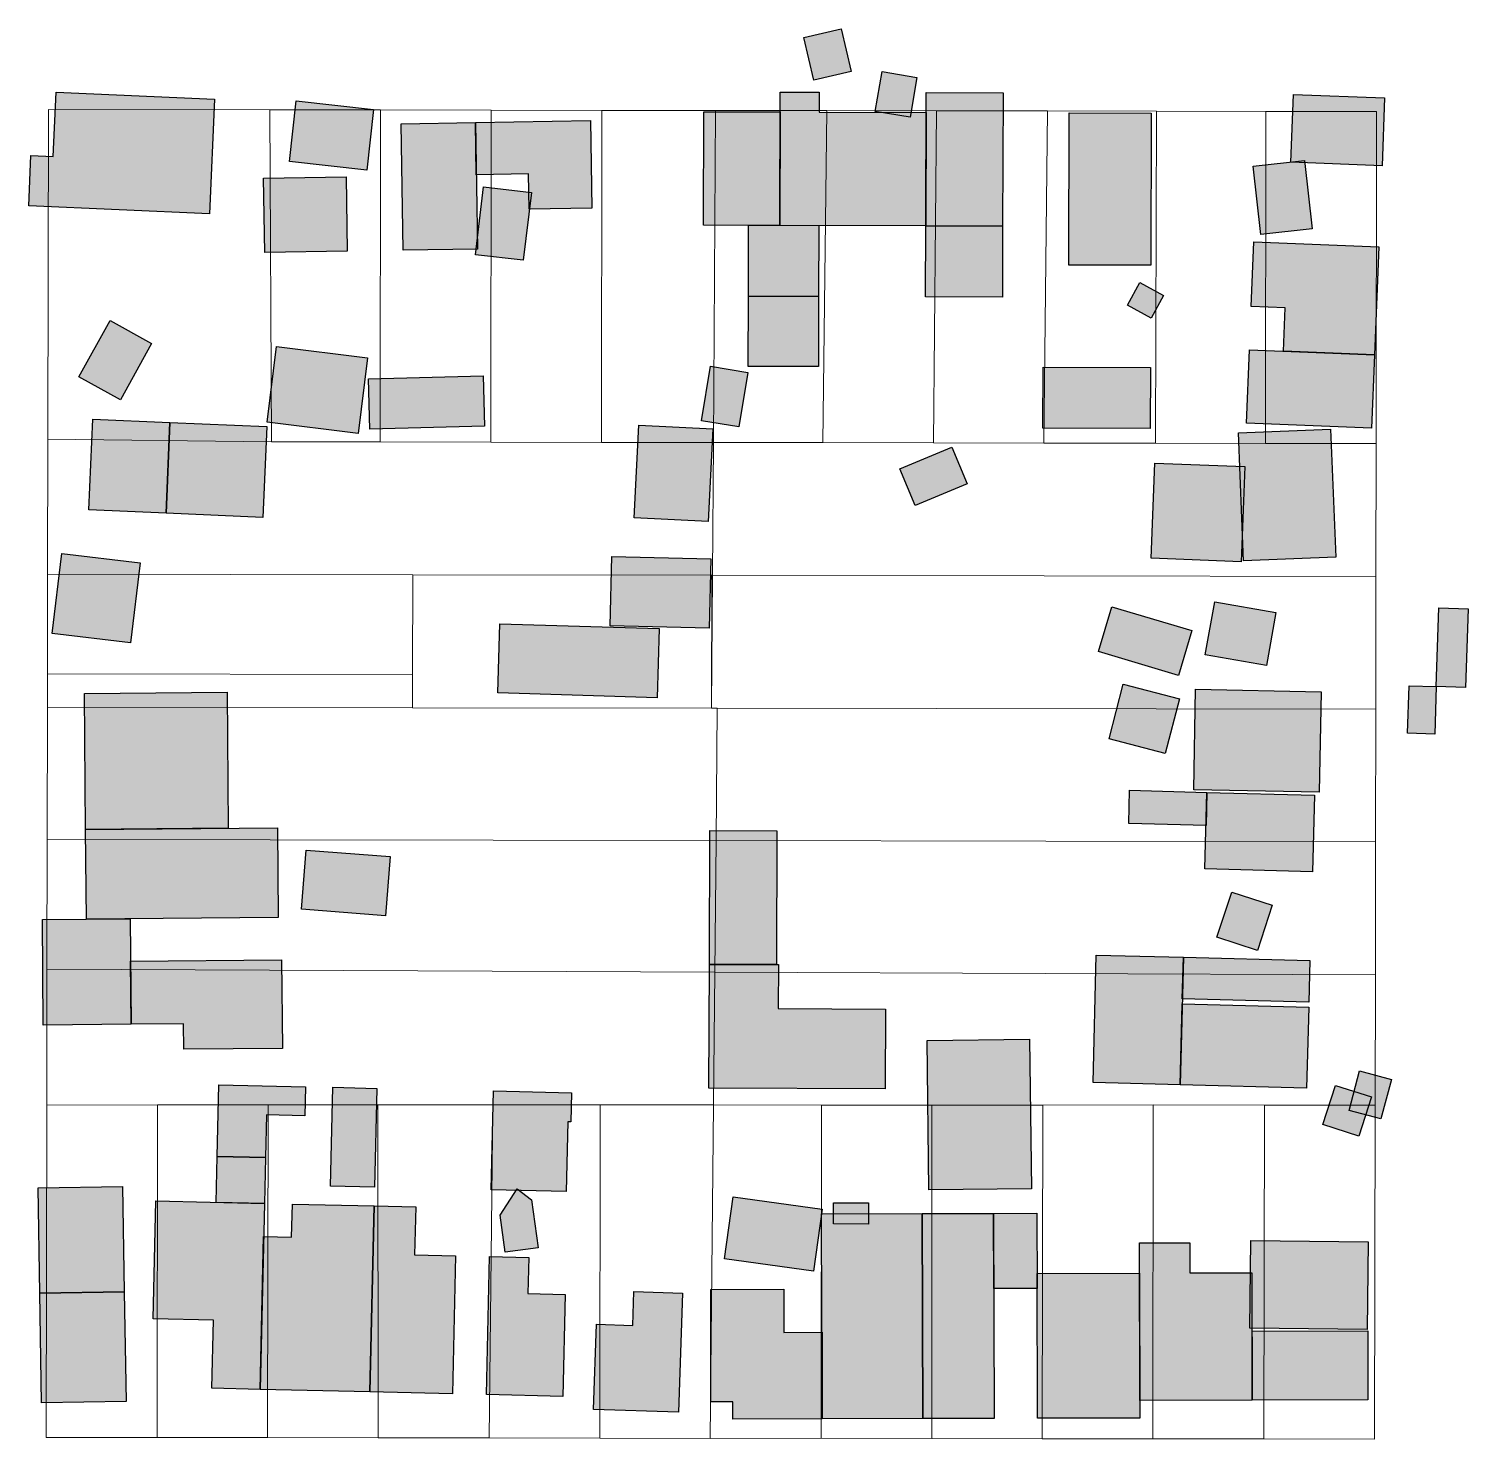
# Model space of a CAD drawing. Header units: millimetres. Extents: x -71 to 10084, y -63 to 6230.
# Drawn here: x 5574.1 to 5704.1, y 2736.3 to 2863.7 of the extents above; entities that cross this region are included whole.
import ezdxf

# ---------------------------------------------------------------- set-up
doc = ezdxf.new("R2010")
doc.units = ezdxf.units.MM
doc.layers.add('01. Manzanas Esc. Urbana', color=254, linetype='Continuous', lineweight=5, true_color=0xcccccc)
doc.layers.add('01. Parcelas Esc. Urbana', color=8, linetype='Continuous', lineweight=5, true_color=0x808080)
doc.layers.add('Edificaciones Pilar', color=50, linetype='Continuous')

msp = doc.modelspace()

# ---------------------------------------------------------------- hatches: boundary and pattern name
at = {"layer": 'Edificaciones Pilar', "transparency": 33554559}
for points in [[(5648.38, 2859.86), (5645, 2859.08), (5644.11, 2862.93), (5647.49, 2863.72), (5648.38, 2859.86)], [(5653.7, 2855.72), (5650.56, 2856.24), (5651.17, 2859.84), (5654.31, 2859.32), (5653.7, 2855.72)], [(5590.4, 2846.99), (5574.08, 2847.72), (5574.28, 2852.26), (5576.29, 2852.17), (5576.55, 2857.99), (5590.86, 2857.35), (5590.4, 2846.99)], [(5604.61, 2850.93), (5597.63, 2851.72), (5598.25, 2857.21), (5605.24, 2856.41), (5604.61, 2850.93)], [(5655.13, 2845.91), (5641.93, 2845.95), (5641.97, 2858), (5645.49, 2857.98), (5645.48, 2856.19), (5655.16, 2856.16), (5655.13, 2845.91)], [(5662.06, 2845.89), (5655.13, 2845.91), (5655.17, 2857.96), (5662.1, 2857.94), (5662.06, 2845.89)], [(5696.34, 2851.34), (5688.11, 2851.67), (5688.35, 2857.79), (5696.58, 2857.47), (5696.34, 2851.34)], [(5641.93, 2845.95), (5635.04, 2845.97), (5635.07, 2856.22), (5641.96, 2856.2), (5641.93, 2845.95)], [(5675.48, 2856.1), (5675.44, 2842.34), (5668.04, 2842.36), (5668.08, 2856.12), (5675.48, 2856.1)], [(5614.43, 2855.25), (5614.62, 2843.81), (5607.91, 2843.7), (5607.73, 2855.14), (5614.43, 2855.25)], [(5619.23, 2850.61), (5614.5, 2850.53), (5614.43, 2855.25), (5624.83, 2855.42), (5624.96, 2847.49), (5619.28, 2847.4), (5619.23, 2850.61)], [(5690.03, 2845.64), (5685.4, 2845.12), (5684.7, 2851.29), (5689.34, 2851.81), (5690.03, 2845.64)], [(5602.86, 2843.62), (5595.41, 2843.5), (5595.3, 2850.22), (5602.75, 2850.34), (5602.86, 2843.62)], [(5618.76, 2842.79), (5614.43, 2843.3), (5615.16, 2849.44), (5619.49, 2848.93), (5618.76, 2842.79)], [(5645.43, 2839.52), (5639.1, 2839.54), (5639.12, 2845.96), (5645.45, 2845.94), (5645.43, 2839.52)], [(5662.05, 2839.47), (5655.11, 2839.49), (5655.13, 2845.91), (5662.06, 2845.89), (5662.05, 2839.47)], [(5687.59, 2838.5), (5684.52, 2838.62), (5684.76, 2844.47), (5696.05, 2844.02), (5695.66, 2834.26), (5687.43, 2834.59), (5687.59, 2838.5)], [(5675.48, 2837.56), (5673.34, 2838.75), (5674.47, 2840.79), (5676.61, 2839.6), (5675.48, 2837.56)], [(5645.42, 2833.18), (5639.08, 2833.2), (5639.1, 2839.54), (5645.43, 2839.52), (5645.42, 2833.18)], [(5585.18, 2835.26), (5582.38, 2830.18), (5578.61, 2832.26), (5581.42, 2837.34), (5585.18, 2835.26)], [(5603.85, 2827.14), (5595.61, 2828.15), (5596.46, 2835), (5604.69, 2833.98), (5603.85, 2827.14)], [(5695.39, 2827.62), (5684.11, 2828.07), (5684.37, 2834.71), (5695.66, 2834.26), (5695.39, 2827.62)], [(5639.03, 2832.66), (5638.23, 2827.75), (5634.87, 2828.29), (5635.67, 2833.21), (5639.03, 2832.66)], [(5675.4, 2827.58), (5665.71, 2827.61), (5665.73, 2833.12), (5675.41, 2833.09), (5675.4, 2827.58)], [(5615.25, 2827.79), (5604.88, 2827.53), (5604.76, 2832.08), (5615.13, 2832.34), (5615.25, 2827.79)], [(5586.48, 2819.93), (5579.5, 2820.24), (5579.86, 2828.44), (5586.83, 2828.14), (5586.48, 2819.93)], [(5595.24, 2819.56), (5586.48, 2819.93), (5586.83, 2828.14), (5595.59, 2827.76), (5595.24, 2819.56)], [(5635.47, 2819.2), (5628.78, 2819.53), (5629.19, 2827.88), (5635.88, 2827.55), (5635.47, 2819.2)], [(5691.69, 2827.54), (5692.16, 2815.97), (5683.84, 2815.63), (5683.37, 2827.2), (5691.69, 2827.54)], [(5654.15, 2820.64), (5652.79, 2823.94), (5657.49, 2825.89), (5658.86, 2822.58), (5654.15, 2820.64)], [(5683.61, 2815.54), (5675.49, 2815.86), (5675.83, 2824.47), (5683.95, 2824.15), (5683.61, 2815.54)], [(5583.27, 2808.22), (5576.19, 2809.06), (5577.06, 2816.28), (5584.13, 2815.44), (5583.27, 2808.22)], [(5635.54, 2809.54), (5626.6, 2809.77), (5626.76, 2816.03), (5635.7, 2815.8), (5635.54, 2809.54)], [(5685.89, 2806.16), (5680.37, 2807.15), (5681.23, 2811.94), (5686.75, 2810.95), (5685.89, 2806.16)], [(5677.95, 2805.27), (5670.72, 2807.43), (5671.94, 2811.49), (5679.16, 2809.33), (5677.95, 2805.27)], [(5704.13, 2811.29), (5703.89, 2804.18), (5701.24, 2804.27), (5701.48, 2811.38), (5704.13, 2811.29)], [(5616.46, 2803.69), (5616.64, 2809.94), (5631.02, 2809.52), (5630.84, 2803.26), (5616.46, 2803.69)], [(5676.74, 2798.23), (5671.68, 2799.56), (5672.97, 2804.5), (5678.04, 2803.17), (5676.74, 2798.23)], [(5690.67, 2794.74), (5679.33, 2794.95), (5679.5, 2804.02), (5690.84, 2803.8), (5690.67, 2794.74)], [(5701.24, 2804.27), (5701.1, 2799.96), (5698.64, 2800.05), (5698.78, 2804.35), (5701.24, 2804.27)], [(5592.09, 2791.46), (5579.22, 2791.36), (5579.12, 2803.64), (5591.99, 2803.75), (5592.09, 2791.46)], [(5680.44, 2791.71), (5673.46, 2791.9), (5673.54, 2794.9), (5680.52, 2794.71), (5680.44, 2791.71)], [(5690.05, 2787.54), (5680.34, 2787.8), (5680.52, 2794.71), (5690.23, 2794.46), (5690.05, 2787.54)], [(5596.62, 2783.39), (5579.29, 2783.24), (5579.22, 2791.36), (5596.56, 2791.5), (5596.62, 2783.39)], [(5641.63, 2779.14), (5635.57, 2779.16), (5635.61, 2791.25), (5641.68, 2791.23), (5641.63, 2779.14)], [(5606.32, 2783.56), (5598.73, 2784.15), (5599.14, 2789.49), (5606.73, 2788.9), (5606.32, 2783.56)], [(5685.09, 2780.43), (5681.43, 2781.62), (5682.76, 2785.7), (5686.42, 2784.5), (5685.09, 2780.43)], [(5583.32, 2773.75), (5575.39, 2773.68), (5575.31, 2783.21), (5583.24, 2783.27), (5583.32, 2773.75)], [(5588.07, 2773.79), (5583.32, 2773.75), (5583.27, 2779.44), (5596.92, 2779.56), (5596.99, 2771.56), (5588.09, 2771.49), (5588.07, 2773.79)], [(5651.45, 2767.92), (5635.53, 2767.98), (5635.57, 2779.16), (5641.82, 2779.14), (5641.8, 2775.17), (5651.48, 2775.13), (5651.45, 2767.92)], [(5678.09, 2768.29), (5670.23, 2768.49), (5670.53, 2780.01), (5678.4, 2779.8), (5678.09, 2768.29)], [(5689.74, 2775.74), (5678.3, 2776.04), (5678.4, 2779.8), (5689.83, 2779.5), (5689.74, 2775.74)], [(5689.53, 2767.99), (5678.09, 2768.29), (5678.29, 2775.61), (5689.72, 2775.31), (5689.53, 2767.99)], [(5664.66, 2758.89), (5655.4, 2758.78), (5655.24, 2772.28), (5664.5, 2772.39), (5664.66, 2758.89)], [(5696.23, 2765.19), (5693.36, 2765.96), (5694.32, 2769.54), (5697.19, 2768.76), (5696.23, 2765.19)], [(5595.47, 2761.7), (5591.1, 2761.8), (5591.25, 2768.29), (5599.08, 2768.11), (5599.02, 2765.48), (5595.56, 2765.56), (5595.47, 2761.7)], [(5605.52, 2767.96), (5605.32, 2759.04), (5601.34, 2759.13), (5601.54, 2768.06), (5605.52, 2767.96)], [(5622.63, 2758.64), (5615.86, 2758.8), (5616.07, 2767.72), (5623.1, 2767.56), (5623.04, 2764.93), (5622.77, 2764.93), (5622.63, 2758.64)], [(5694.25, 2763.65), (5690.99, 2764.7), (5692.13, 2768.23), (5695.39, 2767.18), (5694.25, 2763.65)], [(5595.37, 2757.55), (5591.01, 2757.65), (5591.1, 2761.8), (5595.47, 2761.7), (5595.37, 2757.55)], [(5582.71, 2749.57), (5575.08, 2749.44), (5574.92, 2758.96), (5582.55, 2759.09), (5582.71, 2749.57)], [(5619.51, 2757.87), (5620.1, 2753.54), (5617.12, 2753.14), (5616.66, 2756.5), (5618.19, 2758.87), (5619.51, 2757.87)], [(5595.37, 2757.55), (5594.99, 2740.75), (5590.62, 2740.85), (5590.76, 2747.02), (5585.32, 2747.14), (5585.57, 2757.78), (5595.37, 2757.55)], [(5605.28, 2757.33), (5604.89, 2740.52), (5594.99, 2740.75), (5595.3, 2754.57), (5597.83, 2754.51), (5597.9, 2757.5), (5605.28, 2757.33)], [(5612.64, 2752.82), (5612.36, 2740.35), (5604.89, 2740.52), (5605.28, 2757.33), (5609.04, 2757.24), (5608.94, 2752.91), (5612.64, 2752.82)], [(5636.95, 2752.54), (5637.72, 2758.15), (5645.76, 2757.04), (5644.99, 2751.44), (5636.95, 2752.54)], [(5649.94, 2755.7), (5646.77, 2755.72), (5646.78, 2757.62), (5649.96, 2757.6), (5649.94, 2755.7)], [(5654.85, 2738.11), (5645.76, 2738.08), (5645.71, 2756.61), (5654.8, 2756.64), (5654.85, 2738.11)], [(5661.31, 2738.12), (5654.85, 2738.11), (5654.8, 2756.64), (5661.25, 2756.66), (5661.31, 2738.12)], [(5665.17, 2756.67), (5665.19, 2749.87), (5661.27, 2749.86), (5661.25, 2756.66), (5665.17, 2756.67)], [(5684.58, 2751.3), (5684.62, 2739.77), (5674.46, 2739.74), (5674.42, 2754), (5678.98, 2754.01), (5678.99, 2751.28), (5684.58, 2751.3)], [(5694.99, 2746.18), (5684.4, 2746.3), (5684.49, 2754.22), (5695.08, 2754.1), (5694.99, 2746.18)], [(5622.55, 2749.33), (5622.34, 2740.12), (5615.44, 2740.28), (5615.72, 2752.75), (5619.26, 2752.67), (5619.18, 2749.41), (5622.55, 2749.33)], [(5674.46, 2738.16), (5665.22, 2738.14), (5665.18, 2751.24), (5674.43, 2751.27), (5674.46, 2738.16)], [(5582.88, 2739.67), (5575.24, 2739.54), (5575.08, 2749.44), (5582.71, 2749.57), (5582.88, 2739.67)], [(5632.79, 2738.68), (5625.11, 2738.94), (5625.37, 2746.65), (5628.66, 2746.54), (5628.76, 2749.6), (5633.15, 2749.45), (5632.79, 2738.68)], [(5645.75, 2745.91), (5645.77, 2738.08), (5637.7, 2738.06), (5637.69, 2739.64), (5635.71, 2739.63), (5635.69, 2749.78), (5642.29, 2749.8), (5642.3, 2745.9), (5645.75, 2745.91)], [(5695.06, 2739.8), (5684.62, 2739.77), (5684.6, 2746.02), (5695.05, 2746.05), (5695.06, 2739.8)]]:
    msp.add_hatch(color=256, dxfattribs=at).paths.add_polyline_path(points, flags=0)

# ---------------------------------------------------------------- linework, layer by layer
at = {"layer": '01. Manzanas Esc. Urbana', "linetype": 'Continuous', "flags": 128}
msp.add_lwpolyline([(5695.85, 2856.23), (5695.8, 2826.23), (5695.79, 2814.23), (5695.77, 2802.23), (5695.75, 2790.23), (5695.74, 2778.23), (5695.72, 2766.43), (5695.65, 2736.25), (5685.66, 2736.27), (5675.65, 2736.27), (5665.65, 2736.29), (5655.66, 2736.31), (5645.67, 2736.34), (5635.65, 2736.33), (5625.66, 2736.36), (5615.67, 2736.38), (5605.65, 2736.38), (5595.66, 2736.4), (5585.67, 2736.42), (5575.65, 2736.42), (5575.71, 2766.44), (5575.71, 2778.73), (5575.75, 2790.44), (5575.76, 2802.42), (5575.78, 2814.42), (5575.79, 2826.64), (5575.86, 2856.42), (5595.85, 2856.38), (5605.86, 2856.38), (5615.86, 2856.36), (5625.85, 2856.34), (5636.13, 2856.33), (5646.17, 2856.32), (5656.1, 2856.31), (5666.13, 2856.29), (5675.97, 2856.27), (5685.85, 2856.25), (5695.85, 2856.23)], close=True, dxfattribs=at)
at = {"layer": '01. Parcelas Esc. Urbana', "linetype": 'Continuous', "flags": 128}
for points in [[(5595.85, 2856.38), (5596.01, 2826.38), (5575.79, 2826.64), (5575.86, 2856.42), (5595.85, 2856.38)], [(5595.85, 2856.38), (5596.01, 2826.38), (5575.79, 2826.64), (5575.86, 2856.42), (5595.85, 2856.38)], [(5596.01, 2826.38), (5595.85, 2856.38), (5605.86, 2856.38), (5605.82, 2826.38), (5596.01, 2826.38)], [(5596.01, 2826.38), (5595.85, 2856.38), (5605.86, 2856.38), (5605.82, 2826.38), (5596.01, 2826.38)], [(5605.82, 2826.38), (5605.86, 2856.38), (5615.86, 2856.36), (5615.82, 2826.36), (5605.82, 2826.38)], [(5605.82, 2826.38), (5605.86, 2856.38), (5615.86, 2856.36), (5615.82, 2826.36), (5605.82, 2826.38)], [(5615.82, 2826.36), (5615.86, 2856.36), (5625.85, 2856.34), (5625.81, 2826.34), (5615.82, 2826.36)], [(5615.82, 2826.36), (5615.86, 2856.36), (5625.85, 2856.34), (5625.81, 2826.34), (5615.82, 2826.36)], [(5625.85, 2856.34), (5636.13, 2856.33), (5635.93, 2826.33), (5625.81, 2826.34), (5625.85, 2856.34)], [(5625.85, 2856.34), (5636.13, 2856.33), (5635.93, 2826.33), (5625.81, 2826.34), (5625.85, 2856.34)], [(5635.93, 2826.33), (5636.13, 2856.33), (5646.17, 2856.32), (5645.82, 2826.32), (5635.93, 2826.33)], [(5635.93, 2826.33), (5636.13, 2856.33), (5646.17, 2856.32), (5645.82, 2826.32), (5635.93, 2826.33)], [(5645.82, 2826.32), (5646.17, 2856.32), (5656.1, 2856.31), (5655.81, 2826.3), (5645.82, 2826.32)], [(5645.82, 2826.32), (5646.17, 2856.32), (5656.1, 2856.31), (5655.81, 2826.3), (5645.82, 2826.32)], [(5655.81, 2826.3), (5656.1, 2856.31), (5666.13, 2856.29), (5665.8, 2826.27), (5655.81, 2826.3)], [(5655.81, 2826.3), (5656.1, 2856.31), (5666.13, 2856.29), (5665.8, 2826.27), (5655.81, 2826.3)], [(5665.8, 2826.27), (5666.13, 2856.29), (5675.97, 2856.27), (5675.88, 2826.26), (5665.8, 2826.27)], [(5665.8, 2826.27), (5666.13, 2856.29), (5675.97, 2856.27), (5675.88, 2826.26), (5665.8, 2826.27)], [(5675.97, 2856.27), (5685.85, 2856.25), (5685.81, 2826.25), (5675.88, 2826.26), (5675.97, 2856.27)], [(5675.97, 2856.27), (5685.85, 2856.25), (5685.81, 2826.25), (5675.88, 2826.26), (5675.97, 2856.27)], [(5685.81, 2826.25), (5685.85, 2856.25), (5695.85, 2856.23), (5695.8, 2826.23), (5685.81, 2826.25)], [(5685.81, 2826.25), (5685.85, 2856.25), (5695.85, 2856.23), (5695.8, 2826.23), (5685.81, 2826.25)], [(5575.78, 2814.42), (5575.79, 2826.64), (5596.01, 2826.38), (5605.82, 2826.38), (5615.82, 2826.36), (5625.81, 2826.34), (5635.93, 2826.33), (5635.85, 2814.35), (5608.79, 2814.36), (5575.78, 2814.42)], [(5575.78, 2814.42), (5575.79, 2826.64), (5596.01, 2826.38), (5605.82, 2826.38), (5615.82, 2826.36), (5625.81, 2826.34), (5635.93, 2826.33), (5635.85, 2814.35), (5608.79, 2814.36), (5575.78, 2814.42)], [(5675.88, 2826.26), (5685.81, 2826.25), (5695.8, 2826.23), (5695.79, 2814.23), (5635.85, 2814.35), (5635.93, 2826.33), (5645.82, 2826.32), (5655.81, 2826.3), (5665.8, 2826.27), (5675.88, 2826.26)], [(5675.88, 2826.26), (5685.81, 2826.25), (5695.8, 2826.23), (5695.79, 2814.23), (5635.85, 2814.35), (5635.93, 2826.33), (5645.82, 2826.32), (5655.81, 2826.3), (5665.8, 2826.27), (5675.88, 2826.26)], [(5608.79, 2814.36), (5608.76, 2805.36), (5575.77, 2805.41), (5575.78, 2814.42), (5608.79, 2814.36)], [(5608.79, 2814.36), (5608.76, 2805.36), (5575.77, 2805.41), (5575.78, 2814.42), (5608.79, 2814.36)], [(5608.79, 2814.36), (5635.78, 2814.33), (5635.76, 2802.32), (5608.76, 2802.36), (5608.76, 2805.36), (5608.79, 2814.36)], [(5608.79, 2814.36), (5635.78, 2814.33), (5635.76, 2802.32), (5608.76, 2802.36), (5608.76, 2805.36), (5608.79, 2814.36)], [(5635.76, 2802.32), (5635.85, 2814.35), (5695.79, 2814.23), (5695.77, 2802.23), (5636.28, 2802.32), (5635.76, 2802.32)], [(5635.76, 2802.32), (5635.85, 2814.35), (5695.79, 2814.23), (5695.77, 2802.23), (5636.28, 2802.32), (5635.76, 2802.32)], [(5608.76, 2805.36), (5608.76, 2802.36), (5575.76, 2802.42), (5575.77, 2805.41), (5608.76, 2805.36)], [(5608.76, 2805.36), (5608.76, 2802.36), (5575.76, 2802.42), (5575.77, 2805.41), (5608.76, 2805.36)], [(5575.75, 2790.44), (5575.76, 2802.42), (5608.76, 2802.36), (5635.76, 2802.32), (5636.28, 2802.32), (5636.17, 2790.35), (5575.75, 2790.44)], [(5575.75, 2790.44), (5575.76, 2802.42), (5608.76, 2802.36), (5635.76, 2802.32), (5636.28, 2802.32), (5636.17, 2790.35), (5575.75, 2790.44)], [(5636.28, 2802.32), (5695.77, 2802.23), (5695.75, 2790.23), (5636.17, 2790.35), (5636.28, 2802.32)], [(5636.28, 2802.32), (5695.77, 2802.23), (5695.75, 2790.23), (5636.17, 2790.35), (5636.28, 2802.32)], [(5575.71, 2778.73), (5575.75, 2790.44), (5636.17, 2790.35), (5636.05, 2778.47), (5575.71, 2778.73)], [(5575.71, 2778.73), (5575.75, 2790.44), (5636.17, 2790.35), (5636.05, 2778.47), (5575.71, 2778.73)], [(5636.05, 2778.47), (5636.17, 2790.35), (5695.75, 2790.23), (5695.74, 2778.23), (5636.05, 2778.47)], [(5636.05, 2778.47), (5636.17, 2790.35), (5695.75, 2790.23), (5695.74, 2778.23), (5636.05, 2778.47)], [(5575.71, 2766.44), (5575.71, 2778.73), (5636.05, 2778.47), (5635.95, 2766.46), (5625.71, 2766.47), (5616.01, 2766.46), (5605.61, 2766.48), (5595.71, 2766.47), (5585.7, 2766.46), (5575.71, 2766.44)], [(5575.71, 2766.44), (5575.71, 2778.73), (5636.05, 2778.47), (5635.95, 2766.46), (5625.71, 2766.47), (5616.01, 2766.46), (5605.61, 2766.48), (5595.71, 2766.47), (5585.7, 2766.46), (5575.71, 2766.44)], [(5695.74, 2778.23), (5695.72, 2766.43), (5685.72, 2766.45), (5675.68, 2766.47), (5665.7, 2766.45), (5655.68, 2766.45), (5645.71, 2766.45), (5635.95, 2766.46), (5636.05, 2778.47), (5695.74, 2778.23)], [(5695.74, 2778.23), (5695.72, 2766.43), (5685.72, 2766.45), (5675.68, 2766.47), (5665.7, 2766.45), (5655.68, 2766.45), (5645.71, 2766.45), (5635.95, 2766.46), (5636.05, 2778.47), (5695.74, 2778.23)], [(5575.65, 2736.42), (5575.71, 2766.44), (5585.7, 2766.46), (5585.67, 2736.42), (5575.65, 2736.42)], [(5575.65, 2736.42), (5575.71, 2766.44), (5585.7, 2766.46), (5585.67, 2736.42), (5575.65, 2736.42)], [(5585.67, 2736.42), (5585.7, 2766.46), (5595.71, 2766.47), (5595.66, 2736.4), (5585.67, 2736.42)], [(5585.67, 2736.42), (5585.7, 2766.46), (5595.71, 2766.47), (5595.66, 2736.4), (5585.67, 2736.42)], [(5595.71, 2766.47), (5605.61, 2766.48), (5605.65, 2736.38), (5595.66, 2736.4), (5595.71, 2766.47)], [(5595.71, 2766.47), (5605.61, 2766.48), (5605.65, 2736.38), (5595.66, 2736.4), (5595.71, 2766.47)], [(5605.65, 2736.38), (5605.61, 2766.48), (5616.01, 2766.46), (5615.67, 2736.38), (5605.65, 2736.38)], [(5605.65, 2736.38), (5605.61, 2766.48), (5616.01, 2766.46), (5615.67, 2736.38), (5605.65, 2736.38)], [(5615.67, 2736.38), (5616.01, 2766.46), (5625.71, 2766.47), (5625.66, 2736.36), (5615.67, 2736.38)], [(5615.67, 2736.38), (5616.01, 2766.46), (5625.71, 2766.47), (5625.66, 2736.36), (5615.67, 2736.38)], [(5625.66, 2736.36), (5625.71, 2766.47), (5635.95, 2766.46), (5635.65, 2736.33), (5625.66, 2736.36)], [(5625.66, 2736.36), (5625.71, 2766.47), (5635.95, 2766.46), (5635.65, 2736.33), (5625.66, 2736.36)], [(5635.65, 2736.33), (5635.95, 2766.46), (5645.71, 2766.45), (5645.67, 2736.34), (5635.65, 2736.33)], [(5635.65, 2736.33), (5635.95, 2766.46), (5645.71, 2766.45), (5645.67, 2736.34), (5635.65, 2736.33)], [(5645.71, 2766.45), (5655.68, 2766.45), (5655.66, 2736.31), (5645.67, 2736.34), (5645.71, 2766.45)], [(5645.71, 2766.45), (5655.68, 2766.45), (5655.66, 2736.31), (5645.67, 2736.34), (5645.71, 2766.45)], [(5655.66, 2736.31), (5655.68, 2766.45), (5665.7, 2766.45), (5665.65, 2736.29), (5655.66, 2736.31)], [(5655.66, 2736.31), (5655.68, 2766.45), (5665.7, 2766.45), (5665.65, 2736.29), (5655.66, 2736.31)], [(5665.65, 2736.29), (5665.7, 2766.45), (5675.68, 2766.47), (5675.65, 2736.27), (5665.65, 2736.29)], [(5665.65, 2736.29), (5665.7, 2766.45), (5675.68, 2766.47), (5675.65, 2736.27), (5665.65, 2736.29)], [(5675.65, 2736.27), (5675.68, 2766.47), (5685.72, 2766.45), (5685.66, 2736.27), (5675.65, 2736.27)], [(5675.65, 2736.27), (5675.68, 2766.47), (5685.72, 2766.45), (5685.66, 2736.27), (5675.65, 2736.27)], [(5685.66, 2736.27), (5685.72, 2766.45), (5695.72, 2766.43), (5695.65, 2736.25), (5685.66, 2736.27)], [(5685.66, 2736.27), (5685.72, 2766.45), (5695.72, 2766.43), (5695.65, 2736.25), (5685.66, 2736.27)]]:
    msp.add_lwpolyline(points, close=True, dxfattribs=at)
at = {"layer": 'Edificaciones Pilar', "linetype": 'Continuous', "flags": 128}
for points in [[(5648.38, 2859.86), (5645, 2859.08), (5644.11, 2862.93), (5647.49, 2863.72), (5648.38, 2859.86)], [(5653.7, 2855.72), (5650.56, 2856.24), (5651.17, 2859.84), (5654.31, 2859.32), (5653.7, 2855.72)], [(5590.4, 2846.99), (5574.08, 2847.72), (5574.28, 2852.26), (5576.29, 2852.17), (5576.55, 2857.99), (5590.86, 2857.35), (5590.4, 2846.99)], [(5604.61, 2850.93), (5597.63, 2851.72), (5598.25, 2857.21), (5605.24, 2856.41), (5604.61, 2850.93)], [(5655.13, 2845.91), (5641.93, 2845.95), (5641.97, 2858), (5645.49, 2857.98), (5645.48, 2856.19), (5655.16, 2856.16), (5655.13, 2845.91)], [(5662.06, 2845.89), (5655.13, 2845.91), (5655.17, 2857.96), (5662.1, 2857.94), (5662.06, 2845.89)], [(5696.34, 2851.34), (5688.11, 2851.67), (5688.35, 2857.79), (5696.58, 2857.47), (5696.34, 2851.34)], [(5641.93, 2845.95), (5635.04, 2845.97), (5635.07, 2856.22), (5641.96, 2856.2), (5641.93, 2845.95)], [(5675.48, 2856.1), (5675.44, 2842.34), (5668.04, 2842.36), (5668.08, 2856.12), (5675.48, 2856.1)], [(5614.43, 2855.25), (5614.62, 2843.81), (5607.91, 2843.7), (5607.73, 2855.14), (5614.43, 2855.25)], [(5619.23, 2850.61), (5614.5, 2850.53), (5614.43, 2855.25), (5624.83, 2855.42), (5624.96, 2847.49), (5619.28, 2847.4), (5619.23, 2850.61)], [(5690.03, 2845.64), (5685.4, 2845.12), (5684.7, 2851.29), (5689.34, 2851.81), (5690.03, 2845.64)], [(5602.86, 2843.62), (5595.41, 2843.5), (5595.3, 2850.22), (5602.75, 2850.34), (5602.86, 2843.62)], [(5618.76, 2842.79), (5614.43, 2843.3), (5615.16, 2849.44), (5619.49, 2848.93), (5618.76, 2842.79)], [(5645.43, 2839.52), (5639.1, 2839.54), (5639.12, 2845.96), (5645.45, 2845.94), (5645.43, 2839.52)], [(5662.05, 2839.47), (5655.11, 2839.49), (5655.13, 2845.91), (5662.06, 2845.89), (5662.05, 2839.47)], [(5687.59, 2838.5), (5684.52, 2838.62), (5684.76, 2844.47), (5696.05, 2844.02), (5695.66, 2834.26), (5687.43, 2834.59), (5687.59, 2838.5)], [(5675.48, 2837.56), (5673.34, 2838.75), (5674.47, 2840.79), (5676.61, 2839.6), (5675.48, 2837.56)], [(5645.42, 2833.18), (5639.08, 2833.2), (5639.1, 2839.54), (5645.43, 2839.52), (5645.42, 2833.18)], [(5585.18, 2835.26), (5582.38, 2830.18), (5578.61, 2832.26), (5581.42, 2837.34), (5585.18, 2835.26)], [(5603.85, 2827.14), (5595.61, 2828.15), (5596.46, 2835), (5604.69, 2833.98), (5603.85, 2827.14)], [(5695.39, 2827.62), (5684.11, 2828.07), (5684.37, 2834.71), (5695.66, 2834.26), (5695.39, 2827.62)], [(5639.03, 2832.66), (5638.23, 2827.75), (5634.87, 2828.29), (5635.67, 2833.21), (5639.03, 2832.66)], [(5675.4, 2827.58), (5665.71, 2827.61), (5665.73, 2833.12), (5675.41, 2833.09), (5675.4, 2827.58)], [(5615.25, 2827.79), (5604.88, 2827.53), (5604.76, 2832.08), (5615.13, 2832.34), (5615.25, 2827.79)], [(5586.48, 2819.93), (5579.5, 2820.24), (5579.86, 2828.44), (5586.83, 2828.14), (5586.48, 2819.93)], [(5595.24, 2819.56), (5586.48, 2819.93), (5586.83, 2828.14), (5595.59, 2827.76), (5595.24, 2819.56)], [(5635.47, 2819.2), (5628.78, 2819.53), (5629.19, 2827.88), (5635.88, 2827.55), (5635.47, 2819.2)], [(5691.69, 2827.54), (5692.16, 2815.97), (5683.84, 2815.63), (5683.37, 2827.2), (5691.69, 2827.54)], [(5654.15, 2820.64), (5652.79, 2823.94), (5657.49, 2825.89), (5658.86, 2822.58), (5654.15, 2820.64)], [(5683.61, 2815.54), (5675.49, 2815.86), (5675.83, 2824.47), (5683.95, 2824.15), (5683.61, 2815.54)], [(5583.27, 2808.22), (5576.19, 2809.06), (5577.06, 2816.28), (5584.13, 2815.44), (5583.27, 2808.22)], [(5635.54, 2809.54), (5626.6, 2809.77), (5626.76, 2816.03), (5635.7, 2815.8), (5635.54, 2809.54)], [(5685.89, 2806.16), (5680.37, 2807.15), (5681.23, 2811.94), (5686.75, 2810.95), (5685.89, 2806.16)], [(5677.95, 2805.27), (5670.72, 2807.43), (5671.94, 2811.49), (5679.16, 2809.33), (5677.95, 2805.27)], [(5704.13, 2811.29), (5703.89, 2804.18), (5701.24, 2804.27), (5701.48, 2811.38), (5704.13, 2811.29)], [(5616.46, 2803.69), (5616.64, 2809.94), (5631.02, 2809.52), (5630.84, 2803.26), (5616.46, 2803.69)], [(5676.74, 2798.23), (5671.68, 2799.56), (5672.97, 2804.5), (5678.04, 2803.17), (5676.74, 2798.23)], [(5690.67, 2794.74), (5679.33, 2794.95), (5679.5, 2804.02), (5690.84, 2803.8), (5690.67, 2794.74)], [(5701.24, 2804.27), (5701.1, 2799.96), (5698.64, 2800.05), (5698.78, 2804.35), (5701.24, 2804.27)], [(5592.09, 2791.46), (5579.22, 2791.36), (5579.12, 2803.64), (5591.99, 2803.75), (5592.09, 2791.46)], [(5680.44, 2791.71), (5673.46, 2791.9), (5673.54, 2794.9), (5680.52, 2794.71), (5680.44, 2791.71)], [(5690.05, 2787.54), (5680.34, 2787.8), (5680.52, 2794.71), (5690.23, 2794.46), (5690.05, 2787.54)], [(5596.62, 2783.39), (5579.29, 2783.24), (5579.22, 2791.36), (5596.56, 2791.5), (5596.62, 2783.39)], [(5641.63, 2779.14), (5635.57, 2779.16), (5635.61, 2791.25), (5641.68, 2791.23), (5641.63, 2779.14)], [(5606.32, 2783.56), (5598.73, 2784.15), (5599.14, 2789.49), (5606.73, 2788.9), (5606.32, 2783.56)], [(5685.09, 2780.43), (5681.43, 2781.62), (5682.76, 2785.7), (5686.42, 2784.5), (5685.09, 2780.43)], [(5583.32, 2773.75), (5575.39, 2773.68), (5575.31, 2783.21), (5583.24, 2783.27), (5583.32, 2773.75)], [(5588.07, 2773.79), (5583.32, 2773.75), (5583.27, 2779.44), (5596.92, 2779.56), (5596.99, 2771.56), (5588.09, 2771.49), (5588.07, 2773.79)], [(5651.45, 2767.92), (5635.53, 2767.98), (5635.57, 2779.16), (5641.82, 2779.14), (5641.8, 2775.17), (5651.48, 2775.13), (5651.45, 2767.92)], [(5678.09, 2768.29), (5670.23, 2768.49), (5670.53, 2780.01), (5678.4, 2779.8), (5678.09, 2768.29)], [(5689.74, 2775.74), (5678.3, 2776.04), (5678.4, 2779.8), (5689.83, 2779.5), (5689.74, 2775.74)], [(5689.53, 2767.99), (5678.09, 2768.29), (5678.29, 2775.61), (5689.72, 2775.31), (5689.53, 2767.99)], [(5664.66, 2758.89), (5655.4, 2758.78), (5655.24, 2772.28), (5664.5, 2772.39), (5664.66, 2758.89)], [(5696.23, 2765.19), (5693.36, 2765.96), (5694.32, 2769.54), (5697.19, 2768.76), (5696.23, 2765.19)], [(5595.47, 2761.7), (5591.1, 2761.8), (5591.25, 2768.29), (5599.08, 2768.11), (5599.02, 2765.48), (5595.56, 2765.56), (5595.47, 2761.7)], [(5605.52, 2767.96), (5605.32, 2759.04), (5601.34, 2759.13), (5601.54, 2768.06), (5605.52, 2767.96)], [(5622.63, 2758.64), (5615.86, 2758.8), (5616.07, 2767.72), (5623.1, 2767.56), (5623.04, 2764.93), (5622.77, 2764.93), (5622.63, 2758.64)], [(5694.25, 2763.65), (5690.99, 2764.7), (5692.13, 2768.23), (5695.39, 2767.18), (5694.25, 2763.65)], [(5595.37, 2757.55), (5591.01, 2757.65), (5591.1, 2761.8), (5595.47, 2761.7), (5595.37, 2757.55)], [(5582.71, 2749.57), (5575.08, 2749.44), (5574.92, 2758.96), (5582.55, 2759.09), (5582.71, 2749.57)], [(5619.51, 2757.87), (5620.1, 2753.54), (5617.12, 2753.14), (5616.66, 2756.5), (5618.19, 2758.87), (5619.51, 2757.87)], [(5595.37, 2757.55), (5594.99, 2740.75), (5590.62, 2740.85), (5590.76, 2747.02), (5585.32, 2747.14), (5585.57, 2757.78), (5595.37, 2757.55)], [(5605.28, 2757.33), (5604.89, 2740.52), (5594.99, 2740.75), (5595.3, 2754.57), (5597.83, 2754.51), (5597.9, 2757.5), (5605.28, 2757.33)], [(5612.64, 2752.82), (5612.36, 2740.35), (5604.89, 2740.52), (5605.28, 2757.33), (5609.04, 2757.24), (5608.94, 2752.91), (5612.64, 2752.82)], [(5636.95, 2752.54), (5637.72, 2758.15), (5645.76, 2757.04), (5644.99, 2751.44), (5636.95, 2752.54)], [(5649.94, 2755.7), (5646.77, 2755.72), (5646.78, 2757.62), (5649.96, 2757.6), (5649.94, 2755.7)], [(5654.85, 2738.11), (5645.76, 2738.08), (5645.71, 2756.61), (5654.8, 2756.64), (5654.85, 2738.11)], [(5661.31, 2738.12), (5654.85, 2738.11), (5654.8, 2756.64), (5661.25, 2756.66), (5661.31, 2738.12)], [(5665.17, 2756.67), (5665.19, 2749.87), (5661.27, 2749.86), (5661.25, 2756.66), (5665.17, 2756.67)], [(5684.58, 2751.3), (5684.62, 2739.77), (5674.46, 2739.74), (5674.42, 2754), (5678.98, 2754.01), (5678.99, 2751.28), (5684.58, 2751.3)], [(5694.99, 2746.18), (5684.4, 2746.3), (5684.49, 2754.22), (5695.08, 2754.1), (5694.99, 2746.18)], [(5622.55, 2749.33), (5622.34, 2740.12), (5615.44, 2740.28), (5615.72, 2752.75), (5619.26, 2752.67), (5619.18, 2749.41), (5622.55, 2749.33)], [(5674.46, 2738.16), (5665.22, 2738.14), (5665.18, 2751.24), (5674.43, 2751.27), (5674.46, 2738.16)], [(5582.88, 2739.67), (5575.24, 2739.54), (5575.08, 2749.44), (5582.71, 2749.57), (5582.88, 2739.67)], [(5632.79, 2738.68), (5625.11, 2738.94), (5625.37, 2746.65), (5628.66, 2746.54), (5628.76, 2749.6), (5633.15, 2749.45), (5632.79, 2738.68)], [(5645.75, 2745.91), (5645.77, 2738.08), (5637.7, 2738.06), (5637.69, 2739.64), (5635.71, 2739.63), (5635.69, 2749.78), (5642.29, 2749.8), (5642.3, 2745.9), (5645.75, 2745.91)], [(5695.06, 2739.8), (5684.62, 2739.77), (5684.6, 2746.02), (5695.05, 2746.05), (5695.06, 2739.8)]]:
    msp.add_lwpolyline(points, close=True, dxfattribs=at)

doc.saveas('drawing.dxf')
